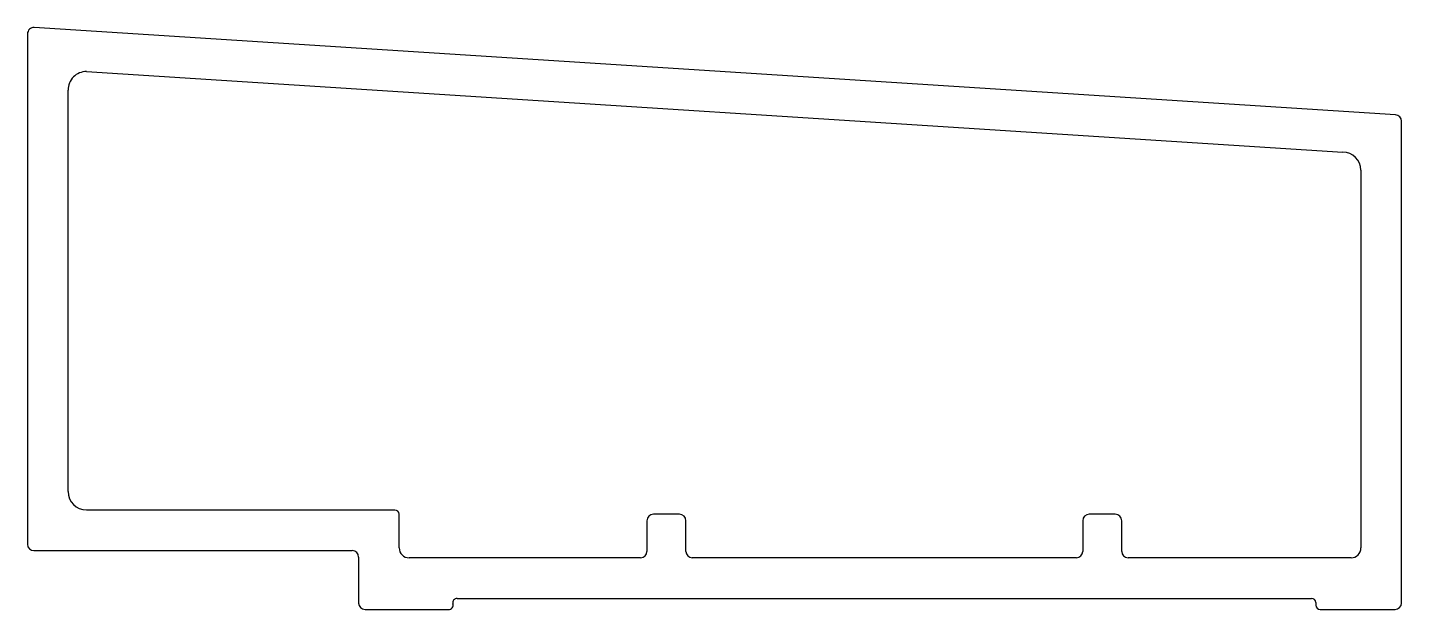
# Model space of a CAD drawing. Extents: x 3.2 to 84.9, y 2.2 to 36.8.
import ezdxf

# ---------------------------------------------------------------- set-up
doc = ezdxf.new("R2010")
doc.units = 0
doc.layers.get('0').update_dxf_attribs({"linetype": 'CONTINUOUS'})

msp = doc.modelspace()

# ---------------------------------------------------------------- linework, layer by layer
for p, q in [((3.206, 36.374), (3.206, 6.044)), ((84.536, 31.561), (3.612, 36.754)), ((6.72, 34.136), (81.401, 29.344)), ((5.619, 9.169), (5.619, 33.036)), ((84.893, 2.671), (84.893, 31.181)), ((82.48, 28.266), (82.48, 5.821)), ((25.05, 8.076), (6.712, 8.076)), ((25.304, 5.821), (25.304, 7.822)), ((40.036, 7.441), (40.036, 5.618)), ((41.967, 7.822), (40.417, 7.822)), ((42.348, 5.618), (42.348, 7.441)), ((65.944, 7.441), (65.944, 5.618)), ((67.875, 7.822), (66.325, 7.822)), ((68.256, 5.618), (68.256, 7.441)), ((3.587, 5.663), (22.51, 5.663)), ((22.891, 5.282), (22.891, 2.671)), ((39.655, 5.237), (25.889, 5.237)), ((65.563, 5.237), (42.729, 5.237)), ((81.896, 5.237), (68.637, 5.237)), ((22.891, 2.671), (22.891, 2.544)), ((28.746, 2.824), (40.036, 2.824)), ((40.036, 2.824), (41.192, 2.824)), ((41.192, 2.824), (42.348, 2.824)), ((42.348, 2.824), (65.944, 2.824)), ((65.944, 2.824), (67.1, 2.824)), ((67.1, 2.824), (68.256, 2.824)), ((68.256, 2.824), (79.038, 2.824)), ((79.038, 2.824), (79.546, 2.824)), ((79.8, 2.57), (79.8, 2.417)), ((84.893, 2.544), (84.893, 2.671)), ((23.272, 2.163), (28.238, 2.163)), ((80.054, 2.163), (84.512, 2.163))]:
    msp.add_line(p, q)
for centre, radius, start, end in [((3.587, 36.374), 0.381, 86.32825, 180), ((6.715, 33.04), 1.096, 89.78065, 180.21935), ((84.512, 31.181), 0.381, 0, 86.32825), ((81.394, 28.259), 1.086, 0.37648, 89.62353), ((6.712, 9.169), 1.092, 180, 270), ((25.05, 7.822), 0.254, 0, 90), ((40.417, 7.441), 0.381, 90, 180), ((41.967, 7.441), 0.381, 360, 90), ((66.325, 7.441), 0.381, 90, 180), ((67.875, 7.441), 0.381, 0, 90), ((3.587, 6.044), 0.381, 180, 270), ((25.889, 5.821), 0.584, 180, 270), ((81.896, 5.821), 0.584, 270, 0.00001), ((22.51, 5.282), 0.381, 360, 90), ((39.655, 5.618), 0.381, 270, 0), ((42.729, 5.618), 0.381, 180, 270), ((65.563, 5.618), 0.381, 270, 360), ((68.637, 5.618), 0.381, 180, 270), ((23.272, 2.544), 0.381, 180, 270), ((28.262, 2.416), 0.254, 264.61961, 18.4851), ((28.746, 2.57), 0.254, 90, 196.69924), ((79.546, 2.57), 0.254, 0, 90), ((84.512, 2.544), 0.381, 270, 0), ((80.054, 2.417), 0.254, 180, 270)]:
    msp.add_arc(centre, radius, start, end)

doc.saveas('drawing.dxf')
